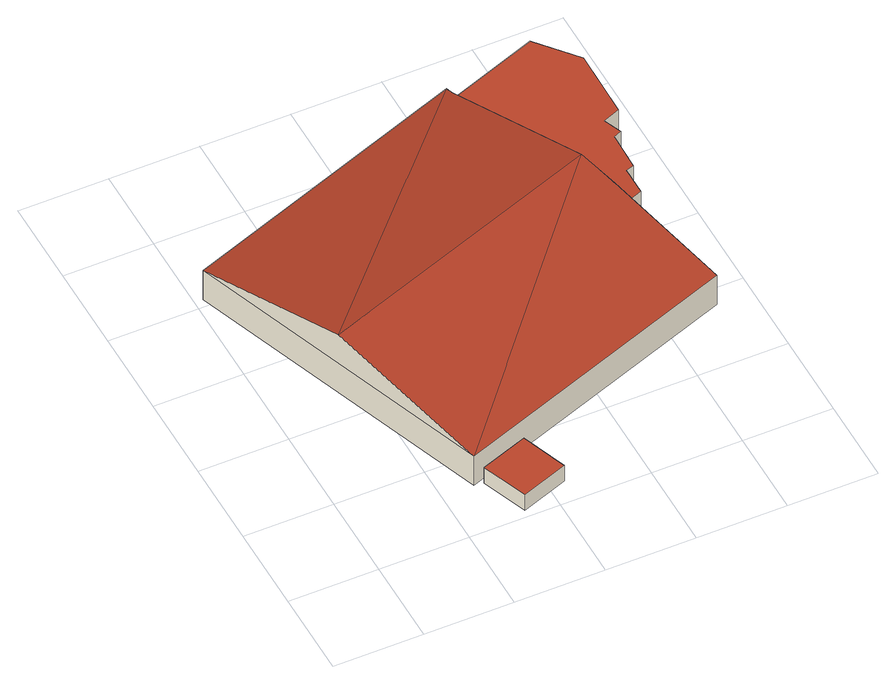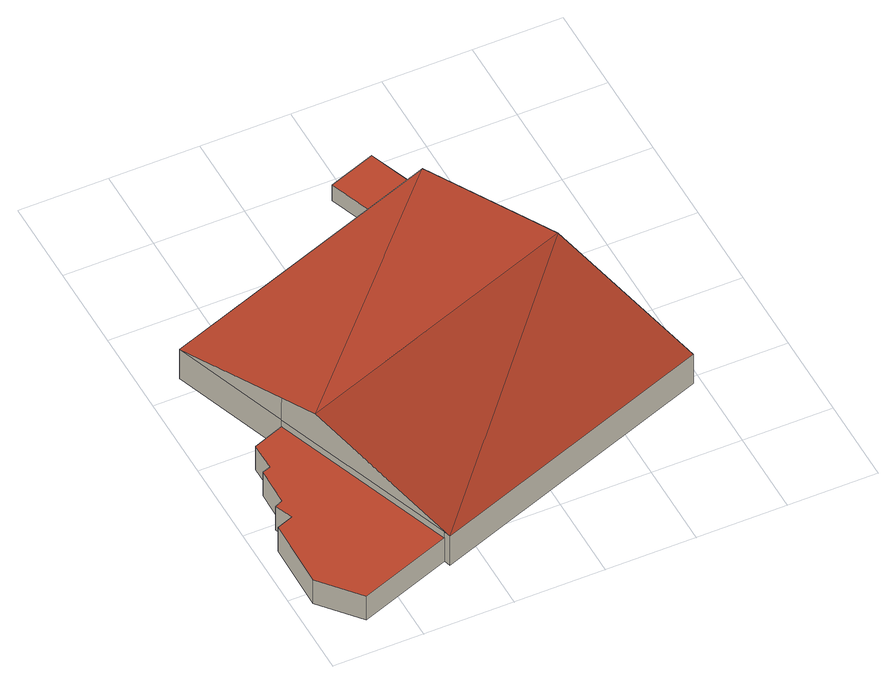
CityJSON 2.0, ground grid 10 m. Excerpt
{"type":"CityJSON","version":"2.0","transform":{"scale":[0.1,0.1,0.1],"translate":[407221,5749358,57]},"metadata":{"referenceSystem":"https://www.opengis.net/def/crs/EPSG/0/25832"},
"CityObjects":{
"building1":{"type":"Building","attributes":{"Gemeindeschluessel":"05515000","Geometrietyp2DReferenz":"3000","function":"31001_2460","roofType":"1000","measuredHeight":2.22},"geometry":[{"type":"Solid","lod":"2","boundaries":[[[[0,1,2,3]],[[4,5,1,0]],[[6,7,5,4]],[[3,2,7,6]],[[4,0,3,6]],[[1,5,7,2]]]],"semantics":{"surfaces":[{"type":"WallSurface"},{"type":"RoofSurface"},{"type":"GroundSurface"}],"values":[[0,0,0,0,1,2]]}}]},
"building2":{"type":"Building","attributes":{"Gemeindeschluessel":"05515000","Geometrietyp2DReferenz":"3000","function":"31001_3211","roofType":"3100","measuredHeight":8.14},"geometry":[{"type":"Solid","lod":"2","boundaries":[[[[8,9,10,11]],[[12,13,9,8]],[[14,15,13,12]],[[16,17,15,14]],[[18,19,17,16]],[[11,10,19,18]],[[18,20,21,11]],[[22,11,21]],[[23,12,22,21]],[[12,8,22]],[[23,21,20,16,14]],[[23,14,12]],[[20,18,16]],[[22,8,11]],[[9,13,15,17,19,10]]]],"semantics":{"surfaces":[{"type":"WallSurface"},{"type":"RoofSurface"},{"type":"GroundSurface"}],"values":[[0,0,0,0,0,0,1,1,1,1,0,0,0,0,2]]}}]},
"building3":{"type":"Building","attributes":{"Gemeindeschluessel":"05515000","Geometrietyp2DReferenz":"3000","function":"31001_3200","roofType":"1000","measuredHeight":3.29},"address":[{"country":"Germany","locality":"Münster","thoroughfareNumber":"175","thoroughfareName":"Zum Hiltruper See"}],"geometry":[{"type":"Solid","lod":"2","boundaries":[[[[24,25,26,27]],[[28,29,25,24]],[[30,31,29,28]],[[32,33,31,30]],[[34,35,33,32]],[[36,37,35,34]],[[38,39,37,36]],[[40,41,39,38]],[[42,43,41,40]],[[44,45,43,42]],[[27,26,45,44]],[[42,40,38,36,34,32,30,28,24,27,44]],[[25,29,31,33,35,37,39,41,43,45,26]]]],"semantics":{"surfaces":[{"type":"WallSurface"},{"type":"RoofSurface"},{"type":"GroundSurface"}],"values":[[0,0,0,0,0,0,0,0,0,0,0,1,2]]}}]}
},
"vertices":[
[164,7,30],[164,7,8],[217,26,8],[217,26,30],[145,59,30],[145,59,8],[198,78,30],[198,78,8],
[9,409,48],[9,409,7],[135,61,7],[135,61,48],[335,527,48],[335,527,7],[337,519,48],[337,519,7],[413,310,48],[413,310,7],[460,178,48],[460,178,7],[413,310,79],[397,352,88],[72,235,88],[337,519,49],
[413,310,39],[413,310,6],[448,323,6],[448,323,39],[337,519,39],[337,519,6],[442,557,39],[442,557,6],[479,513,39],[479,513,6],[478,433,39],[478,433,6],[459,426,39],[459,426,6],[467,406,39],[467,406,6],[458,402,39],[458,402,6],[457,358,39],[457,358,6],[448,355,39],[448,355,6]
]}
